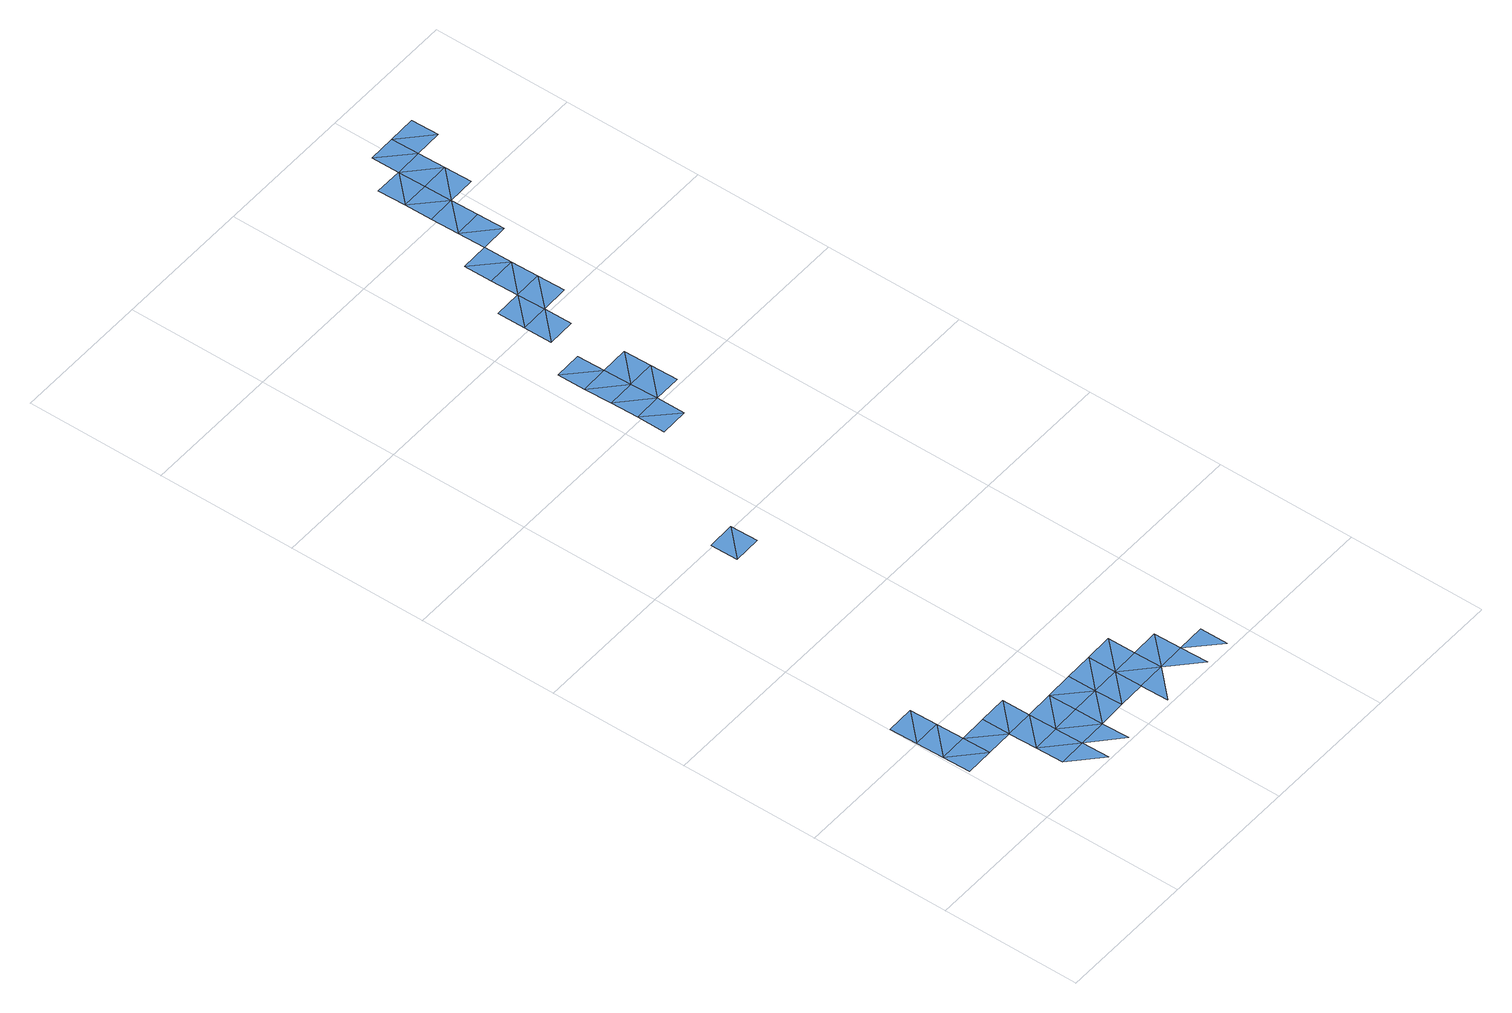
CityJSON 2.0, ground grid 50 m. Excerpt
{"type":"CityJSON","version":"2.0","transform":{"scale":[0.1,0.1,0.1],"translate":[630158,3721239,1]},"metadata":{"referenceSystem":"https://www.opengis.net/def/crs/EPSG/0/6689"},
"CityObjects":{
"waterbody1":{"type":"WaterBody","attributes":{"name":"福岡県津波浸水想定図","class":"1140","function":"2","WaterBodyTsunamiRiskAttribute.description":"1","WaterBodyTsunamiRiskAttribute.rank":"1"},"geometry":[{"type":"MultiSurface","lod":"1","boundaries":[[[0,1,2]],[[2,1,3]],[[3,1,4]],[[4,5,3]],[[6,7,4]],[[4,8,5]],[[6,9,7]],[[4,7,8]],[[9,10,11]],[[9,11,12]],[[7,9,13]],[[13,9,12]],[[12,11,14]],[[14,11,15]],[[13,12,14]],[[14,16,13]],[[17,14,15]],[[17,15,18]],[[16,14,19]],[[14,17,19]],[[20,21,18]],[[21,17,18]],[[21,22,17]],[[17,23,19]],[[24,25,26]],[[17,22,23]],[[26,27,24]],[[21,28,29]],[[22,21,30]],[[30,21,29]],[[29,31,32]],[[33,34,35]],[[36,33,37]],[[33,35,37]],[[38,36,39]],[[36,37,39]],[[38,39,40]],[[39,37,41]],[[39,42,40]],[[37,43,41]],[[39,41,42]],[[44,45,46]],[[47,45,44]],[[48,45,49]],[[50,51,52]],[[45,53,49]],[[52,48,50]],[[48,49,50]],[[54,51,50]],[[55,54,56]],[[55,56,57]],[[58,59,60]],[[60,59,61]],[[62,63,61]],[[58,64,59]],[[61,59,62]],[[63,62,65]],[[65,62,66]],[[65,66,67]]]}]},
"waterbody2":{"type":"WaterBody","attributes":{"name":"福岡県津波浸水想定図","class":"1140","function":"2","WaterBodyTsunamiRiskAttribute.description":"1","WaterBodyTsunamiRiskAttribute.rank":"2"},"geometry":[{"type":"MultiSurface","lod":"1","boundaries":[[[2,68,69]],[[3,68,2]],[[69,70,71]],[[69,68,70]],[[72,10,6]],[[73,10,72]],[[6,10,9]],[[74,11,10]],[[75,55,58]],[[55,57,58]]]}]},
"waterbody3":{"type":"WaterBody","attributes":{"name":"福岡県津波浸水想定図","class":"1140","function":"2","WaterBodyTsunamiRiskAttribute.description":"1","WaterBodyTsunamiRiskAttribute.rank":"3"},"geometry":[{"type":"MultiSurface","lod":"1","boundaries":[[[76,38,40]],[[76,40,77]],[[46,48,78]],[[45,48,46]],[[79,75,58]],[[58,60,79]],[[79,61,80]],[[60,61,79]]]}]}
},
"vertices":[
[11,302,7],[111,304,7],[9,402,7],[109,404,7],[211,306,7],[209,406,8],[213,206,7],[311,308,7],[309,408,7],[313,208,7],[315,108,7],[415,110,8],[413,210,8],[411,310,8],[513,212,8],[515,112,9],[511,312,8],[613,214,8],[614,114,8],[611,314,8],[616,14,10],[714,116,9],[713,216,8],[711,316,8],[388,1509,7],[288,1507,7],[289,1407,7],[389,1409,7],[816,18,9],[814,118,8],[812,218,8],[916,20,8],[914,120,8],[578,2013,10],[580,1913,7],[680,1915,7],[576,2113,9],[678,2015,10],[574,2213,8],[676,2115,9],[674,2215,8],[776,2117,8],[774,2217,8],[778,2017,8],[670,2415,7],[768,2517,9],[668,2515,9],[770,2417,7],[766,2617,8],[866,2619,8],[864,2719,8],[762,2817,8],[764,2717,8],[868,2519,8],[862,2819,9],[860,2919,8],[962,2821,9],[960,2921,8],[958,3021,9],[1056,3122,8],[956,3120,8],[954,3220,8],[1054,3222,9],[953,3320,8],[1058,3022,8],[1052,3322,8],[1154,3224,8],[1152,3324,8],
[107,504,7],[7,502,7],[105,604,7],[5,602,7],[215,106,7],[316,8,8],[417,10,11],[858,3019,9],
[572,2313,8],[672,2315,8],[666,2615,9],[856,3119,10],[854,3219,10]
]}
